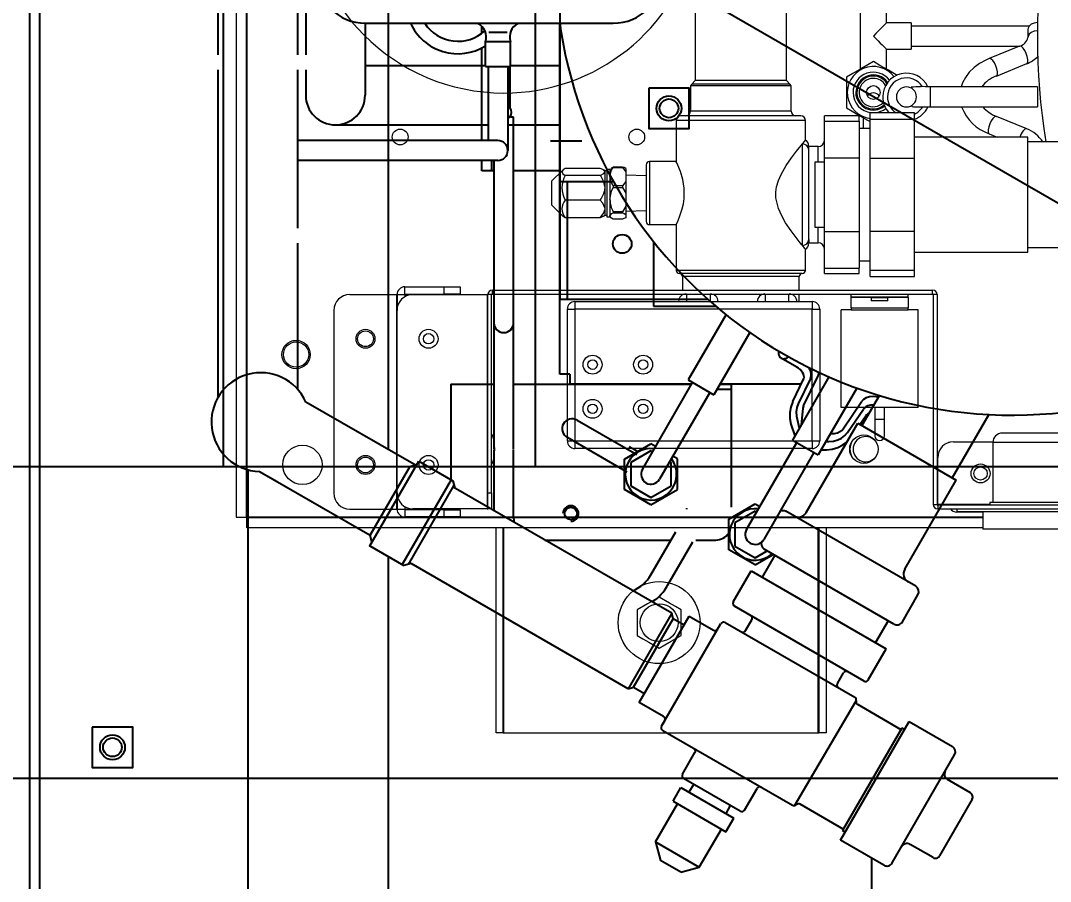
# Model space of a CAD drawing. Header units: millimetres. Extents: x 0 to 31017, y 0 to 21335.
# Drawn here: x 27140.85 to 27173.88, y 3353.26 to 3380.88 of the extents above; entities that cross this region are included whole.
import ezdxf
from ezdxf import colors
from ezdxf.entities.mleader import LeaderData, LeaderLine
from ezdxf.enums import TextEntityAlignment as Align
from ezdxf.math import Vec2, Vec3

# ---------------------------------------------------------------- set-up
doc = ezdxf.new("R2010")
doc.units = ezdxf.units.MM
doc.layers.add('DIM', color=2, linetype='Continuous')
doc.styles.get("Standard").update_dxf_attribs({"font": 'arial.ttf'})

# ---------------------------------------------------------------- blocks, each defined once
blk = doc.blocks.new('3F機組圖灰底')
at = {"color": 8, "linetype": 'Continuous', "lineweight": 15}
for p, q in [((106735.991, -45555.648), (106735.991, -45608.383)), ((106736.315, -45555.648), (106736.315, -45608.383)), ((106736.335, -45555.648), (106736.335, -45608.383)), ((106753.647, -45594.371), (106753.647, -45586.433)), ((106750.713, -45590.051), (106750.713, -45594.37)), ((106756.003, -45591.757), (106756.003, -45594.01)), ((106756.856, -45592.517), (106756.856, -45591.757)), ((106757.644, -45592.517), (106756.856, -45592.517)), ((106757.644, -45592.517), (106757.644, -45592.943)), ((106761.427, -45592.622), (106757.644, -45592.622)), ((106757.644, -45592.943), (106757.644, -45593.369)), ((106761.388, -45592.728), (106761.388, -45592.991)), ((106757.644, -45593.264), (106761.128, -45593.264)), ((106761.121, -45593.267), (106760.15, -45593.664)), ((106756.856, -45594.01), (106756.856, -45593.369)), ((106756.856, -45593.369), (106757.644, -45593.369)), ((106760.38, -45594.226), (106761.351, -45593.829)), ((106755.571, -45594.259), (106755.571, -45595.251)), ((106750.612, -45594.491), (106750.561, -45594.542)), ((106750.561, -45594.542), (106750.561, -45595.351)), ((106753.797, -45594.542), (106750.561, -45594.542)), ((106750.712, -45594.37), (106750.612, -45594.491)), ((106753.747, -45594.491), (106750.612, -45594.491)), ((106753.646, -45594.37), (106750.712, -45594.37)), ((106753.747, -45594.491), (106753.647, -45594.371)), ((106753.797, -45594.542), (106753.747, -45594.491)), ((106753.797, -45595.351), (106753.797, -45594.542)), ((106761.691, -45594.575), (106758.251, -45594.575)), ((106758.251, -45594.575), (106758.251, -45595.217)), ((106761.691, -45594.575), (106761.691, -45595.217)), ((106758.251, -45595.217), (106761.691, -45595.217)), ((106754.101, -45595.503), (106750.258, -45595.503)), ((106753.797, -45595.351), (106750.561, -45595.351)), ((106755.974, -45595.503), (106754.862, -45595.503)), ((106754.862, -45595.67), (106754.862, -45595.503)), ((106755.974, -45595.67), (106755.974, -45595.503)), ((106756.109, -45595.561), (106756.109, -45595.908)), ((106757.745, -45595.402), (106756.329, -45595.402)), ((106756.329, -45595.605), (106756.329, -45595.402)), ((106756.329, -45596.865), (106756.329, -45595.605)), ((106756.329, -45595.605), (106757.745, -45595.605)), ((106757.745, -45595.605), (106757.745, -45595.402)), ((106757.745, -45596.865), (106757.745, -45595.605)), ((106761.351, -45595.919), (106760.379, -45595.523)), ((106750.106, -45595.655), (106750.106, -45596.97)), ((106754.253, -45595.655), (106750.106, -45595.655)), ((106754.253, -45596.29), (106754.253, -45595.655)), ((106754.862, -45596.851), (106754.862, -45595.67)), ((106754.862, -45595.67), (106755.974, -45595.67)), ((106755.974, -45595.67), (106755.974, -45596.851)), ((106756.329, -45595.908), (106755.974, -45595.908)), ((106761.388, -45596.186), (106757.745, -45596.186)), ((106760.15, -45596.085), (106760.398, -45596.186)), ((106761.388, -45599.879), (106761.388, -45596.186)), ((106754.153, -45599.658), (106754.153, -45596.406)), ((106754.356, -45596.595), (106754.356, -45596.467)), ((106754.659, -45596.489), (106754.356, -45596.489)), ((106754.356, -45599.47), (106754.356, -45596.595)), ((106754.659, -45596.99), (106754.659, -45596.489)), ((106762.596, -45596.338), (106761.388, -45596.338)), ((106754.862, -45599.214), (106754.862, -45596.851)), ((106754.862, -45596.851), (106755.974, -45596.851)), ((106755.974, -45596.851), (106755.974, -45599.214)), ((106756.329, -45599.199), (106756.329, -45596.865)), ((106756.329, -45596.865), (106757.745, -45596.865)), ((106757.745, -45599.199), (106757.745, -45596.865)), ((106746.468, -45597.244), (106746.109, -45597.602)), ((106747.665, -45597.189), (106746.548, -45597.189)), ((106747.82, -45597.272), (106747.775, -45597.241)), ((106747.88, -45597.272), (106747.82, -45597.272)), ((106747.82, -45597.272), (106747.82, -45597.289)), ((106747.829, -45597.289), (106747.82, -45597.289)), ((106747.829, -45597.314), (106747.829, -45597.289)), ((106747.981, -45597.223), (106747.88, -45597.223)), ((106747.88, -45597.223), (106747.88, -45598.741)), ((106748.004, -45597.2), (106747.981, -45597.223)), ((106747.981, -45597.223), (106747.981, -45597.455)), ((106748.082, -45597.148), (106748.082, -45597.163)), ((106748.386, -45597.148), (106748.082, -45597.148)), ((106748.082, -45597.163), (106748.386, -45597.163)), ((106748.386, -45597.148), (106748.386, -45597.163)), ((106748.386, -45597.163), (106748.487, -45597.299)), ((106748.487, -45597.193), (106748.487, -45597.299)), ((106749.145, -45597.071), (106749.145, -45598.892)), ((106750.106, -45596.97), (106749.246, -45596.97)), ((106749.246, -45596.97), (106749.246, -45598.994)), ((106754.862, -45596.99), (106754.558, -45596.99)), ((106754.558, -45596.99), (106754.558, -45599.075)), ((106746.109, -45597.602), (106746.109, -45598.361)), ((106747.665, -45597.414), (106746.548, -45597.414)), ((106747.82, -45597.314), (106747.82, -45597.774)), ((106747.82, -45597.314), (106747.829, -45597.314)), ((106747.981, -45597.455), (106747.981, -45598.191)), ((106748.487, -45597.611), (106748.386, -45597.746)), ((106748.487, -45597.299), (106748.487, -45597.611)), ((106749.145, -45597.423), (106748.487, -45597.403)), ((106748.487, -45597.611), (106748.487, -45597.983)), ((106747.829, -45597.774), (106747.82, -45597.774)), ((106747.82, -45597.847), (106747.82, -45598.46)), ((106747.82, -45597.847), (106747.829, -45597.847)), ((106747.829, -45597.847), (106747.829, -45597.774)), ((106748.082, -45597.746), (106748.082, -45597.802)), ((106748.386, -45597.746), (106748.082, -45597.746)), ((106748.082, -45597.802), (106748.386, -45597.802)), ((106748.386, -45597.746), (106748.386, -45597.802)), ((106748.386, -45597.802), (106748.487, -45597.983)), ((106747.665, -45598.207), (106746.548, -45598.207)), ((106747.981, -45598.191), (106747.981, -45598.718)), ((106748.487, -45597.983), (106748.487, -45598.399)), ((106746.109, -45598.361), (106746.468, -45598.72)), ((106747.829, -45598.46), (106747.82, -45598.46)), ((106747.82, -45598.522), (106747.829, -45598.522)), ((106747.82, -45598.522), (106747.82, -45598.691)), ((106747.829, -45598.522), (106747.829, -45598.46)), ((106748.386, -45598.58), (106748.082, -45598.58)), ((106748.082, -45598.58), (106748.082, -45598.62)), ((106748.487, -45598.399), (106748.386, -45598.58)), ((106748.386, -45598.58), (106748.386, -45598.62)), ((106748.487, -45598.399), (106748.487, -45598.666)), ((106748.487, -45598.561), (106749.145, -45598.54)), ((106747.665, -45598.775), (106746.548, -45598.775)), ((106747.775, -45598.723), (106747.82, -45598.691)), ((106747.82, -45598.691), (106747.88, -45598.691)), ((106747.88, -45598.741), (106747.981, -45598.741)), ((106747.981, -45598.718), (106747.981, -45598.741)), ((106747.981, -45598.741), (106748.004, -45598.764)), ((106748.082, -45598.62), (106748.386, -45598.62)), ((106748.386, -45598.816), (106748.082, -45598.816)), ((106748.487, -45598.666), (106748.487, -45598.771)), ((106749.246, -45598.994), (106750.112, -45598.994)), ((106750.106, -45598.982), (106750.106, -45600.461)), ((106754.558, -45599.075), (106754.862, -45599.075)), ((106754.659, -45599.575), (106754.659, -45599.075)), ((106754.862, -45600.395), (106754.862, -45599.214)), ((106754.862, -45599.214), (106755.974, -45599.214)), ((106755.974, -45599.214), (106755.974, -45600.395)), ((106756.329, -45600.459), (106756.329, -45599.199)), ((106756.329, -45599.199), (106757.745, -45599.199)), ((106757.745, -45600.459), (106757.745, -45599.199)), ((106754.356, -45599.47), (106754.356, -45599.597)), ((106754.356, -45599.575), (106754.659, -45599.575)), ((106754.253, -45600.461), (106754.253, -45599.777)), ((106757.745, -45599.879), (106761.388, -45599.879)), ((106761.388, -45599.727), (106763.476, -45599.727)), ((106755.974, -45600.157), (106756.329, -45600.157)), ((106754.253, -45600.461), (106750.106, -45600.461)), ((106754.151, -45600.562), (106750.207, -45600.562)), ((106754.862, -45600.562), (106754.862, -45600.395)), ((106754.862, -45600.395), (106755.974, -45600.395)), ((106754.862, -45600.562), (106755.974, -45600.562)), ((106755.974, -45600.562), (106755.974, -45600.395)), ((106756.329, -45600.663), (106756.329, -45600.459)), ((106756.329, -45600.459), (106757.745, -45600.459)), ((106757.745, -45600.663), (106757.745, -45600.459)), ((106750.308, -45600.663), (106750.308, -45601.098)), ((106754.05, -45600.663), (106750.308, -45600.663)), ((106754.05, -45601.098), (106754.05, -45600.663)), ((106756.329, -45600.663), (106757.745, -45600.663)), ((106739.634, -45601.24), (106741.131, -45601.24)), ((106741.131, -45601.24), (106741.152, -45601.24)), ((106741.131, -45601.24), (106741.131, -45608.12)), ((106741.152, -45601.24), (106741.152, -45601.746)), ((106741.152, -45601.24), (106741.405, -45601.24)), ((106741.405, -45600.987), (106742.669, -45600.987)), ((106741.405, -45601.22), (106741.405, -45600.987)), ((106741.405, -45601.22), (106742.669, -45601.22)), ((106741.405, -45601.24), (106741.657, -45601.24)), ((106741.405, -45601.24), (106741.405, -45601.308)), ((106741.657, -45601.24), (106744.045, -45601.24)), ((106742.669, -45600.987), (106743.175, -45600.987)), ((106742.669, -45601.22), (106742.669, -45600.987)), ((106743.175, -45601.22), (106742.669, -45601.22)), ((106743.175, -45600.987), (106743.175, -45601.22)), ((106744.066, -45601.24), (106744.045, -45601.24)), ((106744.045, -45601.24), (106744.045, -45608.11)), ((106744.066, -45607.604), (106744.066, -45601.24)), ((106744.187, -45601.24), (106744.066, -45601.24)), ((106744.187, -45607.604), (106744.187, -45601.24)), ((106744.207, -45601.098), (106758.332, -45601.098)), ((106744.207, -45601.098), (106744.207, -45601.22)), ((106744.207, -45601.22), (106758.332, -45601.22)), ((106750.308, -45601.22), (106750.308, -45601.249)), ((106750.435, -45601.22), (106750.435, -45601.462)), ((106751.194, -45601.22), (106751.194, -45601.462)), ((106752.964, -45601.22), (106752.964, -45601.462)), ((106753.723, -45601.462), (106753.723, -45601.22)), ((106754.05, -45601.462), (106754.05, -45601.22)), ((106755.722, -45601.321), (106755.722, -45601.22)), ((106757.543, -45601.321), (106757.543, -45601.22)), ((106758.332, -45601.22), (106758.332, -45601.098)), ((106758.352, -45601.24), (106758.352, -45607.968)), ((106758.474, -45601.24), (106758.352, -45601.24)), ((106758.474, -45601.24), (106758.474, -45607.968)), ((106746.858, -45601.462), (106754.467, -45601.462)), ((106746.858, -45601.462), (106746.858, -45601.705)), ((106754.467, -45601.462), (106754.467, -45601.705)), ((106757.543, -45601.321), (106755.722, -45601.321)), ((106755.722, -45601.321), (106755.722, -45601.33)), ((106755.722, -45601.668), (106755.722, -45601.33)), ((106756.361, -45601.33), (106755.722, -45601.33)), ((106756.364, -45601.341), (106756.364, -45601.442)), ((106756.9, -45601.341), (106756.364, -45601.341)), ((106756.9, -45601.442), (106756.364, -45601.442)), ((106756.9, -45601.442), (106756.9, -45601.341)), ((106757.543, -45601.33), (106756.903, -45601.33)), ((106757.543, -45601.33), (106757.543, -45601.321)), ((106757.543, -45601.33), (106757.543, -45601.668)), ((106739.128, -45601.746), (106739.128, -45607.614)), ((106741.152, -45607.604), (106741.152, -45601.746)), ((106746.615, -45605.935), (106746.615, -45601.705)), ((106746.615, -45601.705), (106746.858, -45601.705)), ((106746.858, -45601.705), (106746.858, -45605.935)), ((106754.467, -45601.705), (106746.858, -45601.705)), ((106754.467, -45601.705), (106754.71, -45601.705)), ((106754.467, -45605.935), (106754.467, -45601.705)), ((106754.71, -45601.705), (106754.71, -45605.935)), ((106755.722, -45601.725), (106755.393, -45601.725)), ((106755.393, -45604.862), (106755.393, -45601.725)), ((106755.722, -45601.668), (106755.722, -45601.725)), ((106755.722, -45601.668), (106757.543, -45601.668)), ((106755.722, -45601.725), (106757.543, -45601.725)), ((106757.543, -45601.725), (106757.543, -45601.668)), ((106757.872, -45601.725), (106757.543, -45601.725)), ((106757.872, -45604.862), (106757.872, -45601.725)), ((106757.872, -45604.862), (106755.393, -45604.862)), ((106756.48, -45604.862), (106756.48, -45605.243)), ((106756.784, -45605.243), (106756.784, -45604.862)), ((106756.48, -45605.243), (106756.48, -45605.773)), ((106756.784, -45605.243), (106756.48, -45605.243)), ((106756.784, -45605.773), (106756.784, -45605.243)), ((106766.254, -45605.682), (106760.568, -45605.682)), ((106746.615, -45605.935), (106746.858, -45605.935)), ((106746.858, -45605.935), (106754.467, -45605.935)), ((106746.858, -45605.935), (106746.858, -45606.177)), ((106754.467, -45606.177), (106746.858, -45606.177)), ((106754.467, -45605.935), (106754.71, -45605.935)), ((106754.467, -45605.935), (106754.467, -45606.177)), ((106758.858, -45605.985), (106758.858, -45605.965)), ((106759, -45605.965), (106760.265, -45605.965)), ((106760.265, -45605.985), (106760.265, -45607.908)), ((106766.558, -45605.985), (106760.265, -45605.985)), ((106758.494, -45607.968), (106758.494, -45606.471)), ((106741.152, -45607.604), (106741.152, -45608.12)), ((106744.066, -45608.11), (106744.066, -45607.604)), ((106744.066, -45607.604), (106744.187, -45607.604)), ((106744.187, -45607.604), (106744.187, -45608.11)), ((106739.634, -45608.12), (106741.131, -45608.12)), ((106741.131, -45608.12), (106741.152, -45608.12)), ((106741.152, -45608.12), (106741.405, -45608.12)), ((106741.405, -45608.042), (106741.405, -45608.12)), ((106741.405, -45608.12), (106742.669, -45608.12)), ((106742.669, -45608.14), (106741.405, -45608.14)), ((106741.405, -45608.14), (106741.405, -45608.373)), ((106744.045, -45608.11), (106741.657, -45608.11)), ((106742.669, -45608.14), (106743.175, -45608.14)), ((106742.669, -45608.373), (106742.669, -45608.14)), ((106743.175, -45608.14), (106743.175, -45608.373)), ((106744.045, -45608.11), (106744.066, -45608.11)), ((106744.187, -45608.11), (106744.066, -45608.11)), ((106758.352, -45607.968), (106758.474, -45607.968)), ((106758.494, -45607.968), (106758.494, -45607.989)), ((106760.163, -45607.968), (106758.494, -45607.968)), ((106758.494, -45607.989), (106777.071, -45607.989)), ((106758.494, -45607.989), (106758.494, -45608.11)), ((106758.494, -45608.11), (106777.071, -45608.11)), ((106759.111, -45608.11), (106759.111, -45608.211)), ((106760.163, -45607.908), (106760.163, -45607.989)), ((106766.659, -45607.908), (106760.163, -45607.908)), ((106735.991, -45608.383), (106736.315, -45608.383)), ((106736.335, -45608.383), (106736.315, -45608.383)), ((106736.335, -45608.383), (106736.335, -45608.403)), ((106759.946, -45608.383), (106736.335, -45608.383)), ((106736.335, -45608.727), (106736.335, -45608.403)), ((106759.946, -45608.403), (106736.335, -45608.403)), ((106742.669, -45608.373), (106741.405, -45608.373)), ((106743.175, -45608.373), (106742.669, -45608.373)), ((106759.111, -45608.221), (106759.111, -45608.211)), ((106767.711, -45608.211), (106759.111, -45608.211)), ((106759.946, -45608.221), (106759.111, -45608.221)), ((106759.946, -45608.211), (106759.946, -45608.768)), ((106759.946, -45608.727), (106736.335, -45608.727)), ((106744.329, -45615.304), (106744.329, -45608.727)), ((106744.561, -45615.304), (106744.561, -45608.727)), ((106744.582, -45615.304), (106744.582, -45608.727)), ((106754.659, -45615.304), (106754.659, -45608.727)), ((106754.679, -45608.727), (106754.679, -45615.304)), ((106754.912, -45608.727), (106754.912, -45615.304)), ((106766.877, -45608.768), (106759.946, -45608.768)), ((106748.852, -45611.354), (106748.852, -45612.171)), ((106750.269, -45612.171), (106750.269, -45611.354)), ((106744.561, -45615.304), (106744.329, -45615.304)), ((106744.561, -45615.304), (106744.582, -45615.304)), ((106744.582, -45615.304), (106754.659, -45615.304)), ((106754.659, -45615.304), (106754.679, -45615.304)), ((106754.912, -45615.304), (106754.679, -45615.304))]:
    blk.add_line(p, q, dxfattribs=at)
at = {"color": 8}
for points in [[(106699.375, -45554.263), (106939.375, -45554.263), (106939.375, -45616.763), (106699.375, -45616.763)], [(106709.375, -45564.263), (106929.375, -45564.263), (106929.375, -45606.763), (106709.375, -45606.763)], [(106735.588, -45564.263), (106745.588, -45564.263), (106745.588, -45606.763), (106735.588, -45606.763)]]:
    blk.add_lwpolyline(points, close=True, dxfattribs=at)
at = {"color": 8, "linetype": 'Continuous', "lineweight": 15, "flags": 128}
for points in [[(106756.856, -45592.517), (106756.854, -45592.518), (106756.84, -45592.533), (106756.812, -45592.561), (106756.77, -45592.603), (106756.717, -45592.656), (106756.654, -45592.718), (106756.584, -45592.789), (106756.508, -45592.865), (106756.43, -45592.943)], [(106761.691, -45592.513), (106761.587, -45592.526), (106761.496, -45592.563), (106761.428, -45592.621), (106761.392, -45592.691), (106761.388, -45592.728)], [(106756.43, -45592.943), (106756.508, -45593.021), (106756.584, -45593.097), (106756.654, -45593.167), (106756.717, -45593.23), (106756.77, -45593.283), (106756.812, -45593.325), (106756.84, -45593.353), (106756.854, -45593.368), (106756.856, -45593.369)], [(106761.691, -45592.776), (106761.587, -45592.789), (106761.496, -45592.826), (106761.428, -45592.883), (106761.392, -45592.953), (106761.388, -45592.99)], [(106761.236, -45593.334), (106761.184, -45593.283), (106761.138, -45593.264), (106761.121, -45593.267)], [(106761.351, -45593.829), (106761.367, -45593.817), (106761.385, -45593.769), (106761.385, -45593.694), (106761.367, -45593.602), (106761.333, -45593.503), (106761.288, -45593.41), (106761.236, -45593.334)], [(106756.43, -45593.764), (106756.251, -45593.867), (106756.054, -45593.98), (106755.777, -45594.14), (106755.571, -45594.259)], [(106757.196, -45594.206), (106757.11, -45594.156), (106756.913, -45594.043), (106756.636, -45593.883), (106756.43, -45593.764)], [(106760.15, -45593.664), (106760.035, -45593.715), (106759.837, -45593.826), (106759.66, -45593.957), (106759.508, -45594.106), (106759.383, -45594.271), (106759.291, -45594.446), (106759.249, -45594.575)], [(106760.265, -45593.73), (106760.213, -45593.68), (106760.167, -45593.661), (106760.15, -45593.664)], [(106760.38, -45594.226), (106760.396, -45594.213), (106760.414, -45594.165), (106760.414, -45594.091), (106760.396, -45593.998), (106760.362, -45593.9), (106760.316, -45593.807), (106760.265, -45593.73)], [(106755.571, -45595.251), (106755.75, -45595.354), (106755.947, -45595.468), (106756.224, -45595.628), (106756.329, -45595.688)], [(106757.66, -45595.195), (106757.66, -45595.196), (106757.676, -45595.204), (106757.716, -45595.21), (106757.79, -45595.213), (106757.902, -45595.216), (106758.057, -45595.217), (106758.251, -45595.217)], [(106760.265, -45595.589), (106760.213, -45595.665), (106760.167, -45595.759), (106760.133, -45595.857), (106760.115, -45595.949), (106760.115, -45596.024), (106760.133, -45596.072), (106760.15, -45596.085)], [(106760.379, -45595.523), (106760.362, -45595.52), (106760.316, -45595.538), (106760.265, -45595.589)], [(106761.351, -45595.919), (106761.333, -45595.916), (106761.288, -45595.935), (106761.236, -45595.986)], [(106754.153, -45596.406), (106754.23, -45596.314), (106754.252, -45596.288), (106754.25, -45596.29)], [(106754.153, -45599.658), (106754.139, -45599.641), (106754.055, -45599.538), (106753.956, -45599.412), (106753.789, -45599.19), (106753.615, -45598.932), (106753.49, -45598.715), (106753.383, -45598.476), (106753.303, -45598.136), (106753.301, -45597.957), (106753.326, -45597.781), (106753.388, -45597.575), (106753.473, -45597.382), (106753.634, -45597.101), (106753.804, -45596.854), (106753.97, -45596.635), (106754.11, -45596.46), (106754.153, -45596.406)], [(106746.548, -45597.189), (106746.477, -45597.236), (106746.44, -45597.287), (106746.469, -45597.36), (106746.548, -45597.414)], [(106747.82, -45597.289), (106747.754, -45597.228), (106747.665, -45597.189)], [(106747.981, -45597.455), (106748.033, -45597.25), (106748.082, -45597.163)], [(106748.082, -45597.148), (106748.047, -45597.167), (106748.018, -45597.201)], [(106748.487, -45597.193), (106748.434, -45597.166), (106748.386, -45597.148)], [(106750.112, -45598.982), (106750.109, -45598.988), (106750.146, -45598.91), (106750.215, -45598.745), (106750.301, -45598.486), (106750.337, -45598.328), (106750.362, -45598.151), (106750.363, -45597.825), (106750.317, -45597.543), (106750.241, -45597.288), (106750.158, -45597.081), (106750.128, -45597.016), (106750.11, -45596.978), (106750.106, -45596.97)], [(106747.665, -45597.414), (106747.79, -45597.351), (106747.82, -45597.314)], [(106747.981, -45598.191), (106748.033, -45597.917), (106748.082, -45597.802)], [(106747.82, -45598.46), (106747.754, -45598.307), (106747.665, -45598.207)], [(106747.665, -45598.775), (106747.79, -45598.615), (106747.82, -45598.522)], [(106746.548, -45598.775), (106746.477, -45598.728), (106746.47, -45598.718)], [(106747.772, -45598.718), (106747.754, -45598.735), (106747.665, -45598.775)], [(106747.981, -45598.718), (106747.981, -45598.715), (106748.047, -45598.64), (106748.082, -45598.62)], [(106748.082, -45598.816), (106748.033, -45598.787), (106747.981, -45598.718)], [(106748.386, -45598.62), (106748.434, -45598.639), (106748.487, -45598.666)], [(106748.487, -45598.771), (106748.431, -45598.799), (106748.386, -45598.816)], [(106754.252, -45599.777), (106754.253, -45599.778), (106754.237, -45599.759), (106754.153, -45599.658)], [(106749.56, -45610.945), (106749.375, -45611.052), (106749.181, -45611.164), (106748.852, -45611.354)], [(106750.269, -45611.354), (106750.083, -45611.247), (106749.889, -45611.135), (106749.56, -45610.945)], [(106748.852, -45612.171), (106749.038, -45612.279), (106749.231, -45612.39), (106749.56, -45612.58)], [(106749.56, -45612.58), (106749.746, -45612.473), (106749.94, -45612.361), (106750.269, -45612.171)]]:
    blk.add_lwpolyline(points, dxfattribs=at)
at = {"color": 8, "linetype": 'Continuous', "lineweight": 15}
for centre, radius in [((106756.43, -45594.755), 0.22), ((106741.253, -45596.181), 0.253), ((106748.841, -45596.181), 0.253), ((106740.14, -45602.656), 0.304), ((106740.14, -45602.656), 0.253), ((106742.163, -45602.656), 0.304), ((106742.163, -45602.656), 0.167), ((106737.914, -45603.162), 0.455), ((106737.914, -45603.162), 0.405), ((106747.425, -45603.486), 0.304), ((106749.044, -45603.486), 0.304), ((106747.425, -45603.486), 0.152), ((106749.044, -45603.486), 0.152), ((106747.425, -45604.903), 0.304), ((106747.425, -45604.903), 0.152), ((106749.044, -45604.903), 0.304), ((106749.044, -45604.903), 0.152), ((106756.126, -45606.198), 0.455), ((106738.116, -45606.704), 0.632), ((106740.14, -45606.704), 0.304), ((106740.14, -45606.704), 0.253), ((106742.163, -45606.704), 0.304), ((106742.163, -45606.704), 0.167), ((106759.87, -45606.977), 0.304), ((106759.87, -45606.977), 0.212), ((106749.56, -45611.763), 1.315), ((106749.56, -45611.763), 0.608)]:
    blk.add_circle(centre, radius, dxfattribs=at)
for centre, radius, start, end in [((106782.534, -45592.973), 20.843, 151.9854, 189.2886), ((106744.581, -45588.427), 6.344, 180, 270), ((106744.581, -45588.427), 6.344, 270, 347), ((106761.036, -45592.919), 0.359, 283.713, 348.4216), ((106760.945, -45592.794), 1.112, 291.3775, 314.0225), ((106756.43, -45594.755), 0.835, 37.4518, 263.0379), ((106756.43, -45594.755), 0.65, 37.1132, 180), ((106756.43, -45594.755), 0.562, 35.2264, 180), ((106756.43, -45594.755), 0.527, 90, 311.0032), ((106756.43, -45594.755), 0.455, 90, 315.1334), ((106756.43, -45594.755), 0.527, 33.9311, 90), ((106756.43, -45594.755), 0.455, 29.8009, 90), ((106757.492, -45594.896), 0.761, 25.0554, 180), ((106757.492, -45594.896), 0.761, 25.0554, 180), ((106757.492, -45594.896), 0.61, 32.3952, 180), ((106757.492, -45594.896), 0.61, 32.3951, 180), ((106760.695, -45595.138), 0.966, 109.0857, 144.2738), ((106757.492, -45594.896), 0.321, 90, 270), ((106757.492, -45594.896), 0.321, 270, 90), ((106758.019, -45597.909), 3.342, 86.0156, 96.4644), ((106756.43, -45594.755), 0.65, 180, 264.1175), ((106756.43, -45594.755), 0.562, 180, 309.7079), ((106756.424, -45594.994), 0.226, 88.4829, 144.9436), ((106756.436, -45594.994), 0.226, 35.0564, 91.5168), ((106757.492, -45594.896), 0.761, 180, 221.6371), ((106757.492, -45594.896), 0.761, 180, 221.637), ((106757.492, -45594.896), 0.61, 180, 236.0794), ((106757.492, -45594.896), 0.61, 180, 236.0793), ((106756.43, -45594.755), 0.65, 275.8825, 307.8211), ((106757.492, -45594.896), 0.61, 294.5154, 327.5931), ((106757.492, -45594.896), 0.61, 294.5152, 327.5931), ((106757.492, -45594.896), 0.761, 289.4041, 334.5758), ((106757.492, -45594.896), 0.761, 289.404, 334.5759), ((106760.671, -45594.662), 1.515, 201.4971, 249.881), ((106760.771, -45594.499), 1.096, 220.9206, 249.0488), ((106750.258, -45595.655), 0.152, 90, 180), ((106750.41, -45595.351), 0.152, 270, 0), ((106753.949, -45595.351), 0.152, 180, 270), ((106754.101, -45595.655), 0.152, 0, 90), ((106760.96, -45596.933), 1.086, 33.236, 68.9484), ((106754.153, -45596.463), 0.202, 0, 60.7134), ((106754.659, -45596.287), 0.202, 270, 0), ((106761.827, -45596.439), 0.745, 142.5112, 160.132), ((106754.16, -45596.602), 0.196, 2.0978, 91.9537), ((106749.246, -45597.071), 0.101, 90, 180), ((106747.245, -45597.81), 0.802, 150.3951, 209.6049), ((106747.114, -45597.864), 0.711, 7.3105, 39.2384), ((106748.494, -45597.44), 0.513, 181.6775, 216.6506), ((106747.129, -45597.763), 0.696, 320.3958, 353.0552), ((106746.879, -45598.491), 0.436, 139.374, 220.626), ((106748.835, -45598.177), 0.853, 180.9564, 208.2), ((106749.246, -45598.892), 0.101, 180, 270), ((106754.16, -45599.463), 0.196, 268.0464, 357.902), ((106754.153, -45599.601), 0.202, 299.3372, 0), ((106754.659, -45599.778), 0.202, 0, 90), ((106750.207, -45600.461), 0.101, 180, 270), ((106750.207, -45600.663), 0.101, 0, 90), ((106754.151, -45600.663), 0.101, 90, 180), ((106754.151, -45600.461), 0.101, 270, 0), ((106739.634, -45601.746), 0.506, 90, 180), ((106741.405, -45601.24), 0.253, 90, 180), ((106741.657, -45601.746), 0.506, 90, 180), ((106741.405, -45601.24), 0.0202, 90, 180), ((106744.207, -45601.24), 0.142, 90, 180), ((106744.207, -45601.24), 0.0202, 90, 180), ((106750.425, -45601.462), 0.243, 90, 180), ((106751.204, -45601.462), 0.243, 0, 90), ((106752.954, -45601.462), 0.243, 90, 180), ((106753.733, -45601.462), 0.243, 0, 90), ((106758.332, -45601.24), 0.142, 0, 90), ((106758.332, -45601.24), 0.0202, 0, 90), ((106746.858, -45601.705), 0.243, 90, 180), ((106754.467, -45601.705), 0.243, 0, 90), ((106756.344, -45601.341), 0.0202, 0, 90), ((106756.921, -45601.341), 0.0202, 90, 180), ((106742.973, -45606.198), 1.315, 337.3802, 22.6198), ((106756.186, -45606.198), 0.405, 34.7244, 325.2756), ((106756.632, -45605.773), 0.152, 180, 0), ((106760.568, -45605.985), 0.304, 90, 180), ((106746.858, -45605.935), 0.243, 180, 270), ((106754.467, -45605.935), 0.243, 270, 0), ((106756.186, -45606.198), 0.506, 149.3652, 210.6348), ((106759, -45606.471), 0.506, 90, 180), ((106739.634, -45607.614), 0.506, 180, 270), ((106741.657, -45607.604), 0.506, 180, 270), ((106741.405, -45608.12), 0.253, 180, 270), ((106741.405, -45608.12), 0.0202, 180, 270), ((106742.669, -45607.614), 0.506, 270, 281.4783), ((106758.494, -45607.968), 0.142, 180, 270), ((106758.494, -45607.968), 0.0202, 180, 270), ((106759.111, -45607.968), 0.253, 214.0558, 270)]:
    blk.add_arc(centre, radius, start, end, dxfattribs=at)
at = {"layer": 'DIM', "color": 8}
for p, q in [((106729.375, -45625.763), (106729.375, -45545.763)), ((106740.875, -45606.215), (106740.875, -45545.863)), ((106729.695, -45625.013), (106729.695, -45546.513)), ((106735.419, -45593.547), (106735.419, -45571.915)), ((106737.959, -45571.919), (106737.959, -45593.547)), ((106738.222, -45588.231), (106738.222, -45593.547)), ((106746.375, -45588.378), (106746.375, -45601.383)), ((106749.656, -45590.965), (106768.632, -45601.922)), ((106740.127, -45592.532), (106740.127, -45594.841)), ((106740.138, -45592.532), (106748.088, -45592.532)), ((106740.875, -45593.889), (106740.875, -45592.532)), ((106743.753, -45592.532), (106743.753, -45592.552)), ((106743.875, -45592.851), (106743.875, -45592.639)), ((106745.023, -45592.532), (106745.023, -45592.552)), ((106746.375, -45603.793), (106746.375, -45592.532)), ((106744.099, -45592.823), (106744.688, -45592.823)), ((106743.875, -45596.297), (106743.875, -45593.323)), ((106743.988, -45593.915), (106743.988, -45593.115)), ((106743.988, -45593.115), (106744.788, -45593.115)), ((106744.788, -45593.915), (106744.788, -45593.115)), ((106740.127, -45593.889), (106743.988, -45593.889)), ((106743.988, -45593.915), (106744.788, -45593.915)), ((106744.071, -45593.915), (106744.071, -45596.297)), ((106744.706, -45593.915), (106744.706, -45596.615)), ((106744.775, -45593.915), (106744.775, -45595.241)), ((106744.788, -45593.889), (106746.375, -45593.889)), ((106735.419, -45604.521), (106735.419, -45594.027)), ((106737.959, -45594.027), (106737.959, -45599.11)), ((106738.222, -45594.027), (106738.222, -45594.841)), ((106744.706, -45595.241), (106744.775, -45595.241)), ((106744.892, -45595.541), (106744.706, -45595.541)), ((106744.706, -45595.541), (106744.775, -45595.541)), ((106744.892, -45606.192), (106744.892, -45595.541)), ((106739.175, -45595.794), (106744.071, -45595.794)), ((106740.875, -45596.297), (106740.875, -45595.794)), ((106744.706, -45595.794), (106746.375, -45595.794)), ((106744.388, -45596.297), (106737.959, -45596.297)), ((106747.076, -45596.313), (106746.076, -45596.313)), ((106744.388, -45596.932), (106737.959, -45596.932)), ((106740.875, -45606.215), (106740.875, -45596.932)), ((106743.875, -45597.263), (106743.875, -45596.932)), ((106744.195, -45597.263), (106744.195, -45596.932)), ((106744.257, -45596.932), (106744.257, -45606.192)), ((106744.257, -45597.263), (106743.875, -45597.263)), ((106746.375, -45597.263), (106744.892, -45597.263)), ((106746.375, -45597.613), (106748.091, -45597.613)), ((106746.605, -45597.613), (106746.605, -45601.383)), ((106735.419, -45604.521), (106735.419, -45599.59)), ((106737.959, -45599.59), (106737.959, -45604.268)), ((106749.375, -45599.533), (106749.375, -45601.613)), ((106746.375, -45601.383), (106751.115, -45601.383)), ((106749.375, -45601.613), (106751.379, -45601.613)), ((106751.704, -45601.881), (106750.493, -45603.977)), ((106752.472, -45602.457), (106751.319, -45604.454)), ((106753.975, -45603.565), (106753.474, -45603.276)), ((106746.695, -45603.793), (106746.375, -45603.793)), ((106746.695, -45603.793), (106746.695, -45604.113)), ((106755.006, -45603.88), (106753.836, -45605.907)), ((106754.191, -45604.81), (106754.656, -45603.846)), ((106742.875, -45604.113), (106742.875, -45607.173)), ((106742.875, -45604.113), (106744.257, -45604.113)), ((106744.892, -45604.113), (106750.599, -45604.113)), ((106750.599, -45604.113), (106746.695, -45604.113)), ((106749.022, -45606.846), (106750.631, -45604.057)), ((106750.493, -45603.977), (106751.319, -45604.454)), ((106751.516, -45604.113), (106751.875, -45604.113)), ((106754.118, -45604.113), (106751.516, -45604.113)), ((106751.875, -45604.113), (106751.875, -45608.064)), ((106753.848, -45604.673), (106754.195, -45603.953)), ((106754.41, -45603.932), (106754.02, -45604.74)), ((106751.181, -45604.375), (106749.572, -45607.163)), ((106751.423, -45604.273), (106751.875, -45604.273)), ((106755.9, -45604.237), (106754.661, -45606.384)), ((106756.613, -45604.485), (106756.06, -45605.443)), ((106741.763, -45606.727), (106738.232, -45604.688)), ((106755.462, -45605.544), (106756.064, -45604.659)), ((106755.604, -45605.662), (106756.113, -45604.914)), ((106755.999, -45605.408), (106756.188, -45605.131)), ((106760.135, -45605.085), (106758.961, -45607.118)), ((106746.925, -45605.268), (106748.839, -45606.373)), ((106754.28, -45608.226), (106755.93, -45605.368)), ((106755.93, -45605.368), (106759.091, -45607.193)), ((106746.607, -45605.818), (106748.521, -45606.923)), ((106748.448, -45606.514), (106749.298, -45606.023)), ((106748.867, -45606.272), (106748.602, -45606.119)), ((106749.447, -45606.109), (106749.298, -45606.023)), ((106752.364, -45608.775), (106753.973, -45605.987)), ((106753.836, -45605.907), (106754.661, -45606.384)), ((106744.257, -45606.213), (106744.257, -45608.167)), ((106744.892, -45608.375), (106744.892, -45606.213)), ((106748.448, -45607.496), (106748.448, -45606.514)), ((106749.296, -45606.255), (106748.648, -45606.63)), ((106749.296, -45606.255), (106749.346, -45606.284)), ((106750.145, -45606.513), (106749.997, -45606.427)), ((106750.145, -45607.494), (106750.145, -45606.513)), ((106754.523, -45606.304), (106752.914, -45609.093)), ((106736.375, -45625.013), (106736.375, -45606.859)), ((106740.278, -45609.299), (106741.848, -45606.58)), ((106740.291, -45608.96), (106741.561, -45606.761)), ((106741.777, -45606.702), (106741.561, -45606.761)), ((106741.848, -45606.58), (106742.944, -45607.213)), ((106748.648, -45606.63), (106748.648, -45607.379)), ((106749.896, -45606.601), (106749.945, -45606.63)), ((106749.945, -45607.379), (106749.945, -45606.63)), ((106736.742, -45606.912), (106740.291, -45608.96)), ((106736.742, -45606.912), (106737.311, -45607.24)), ((106742.887, -45607.18), (106741.317, -45609.899)), ((106757.441, -45610.051), (106759.091, -45607.193)), ((106737.395, -45607.288), (106740.291, -45608.96)), ((106741.516, -45609.894), (106742.982, -45607.355)), ((106742.944, -45607.213), (106743.007, -45607.445)), ((106749.964, -45611.462), (106742.949, -45607.412)), ((106749.295, -45607.985), (106748.448, -45607.496)), ((106748.648, -45607.379), (106749.296, -45607.753)), ((106749.295, -45607.985), (106750.145, -45607.494)), ((106749.296, -45607.753), (106749.945, -45607.379)), ((106751.79, -45608.444), (106752.64, -45607.953)), ((106752.639, -45608.185), (106751.99, -45608.559)), ((106752.639, -45608.185), (106752.688, -45608.213)), ((106752.64, -45607.953), (106752.789, -45608.039)), ((106757.789, -45610.598), (106753.621, -45608.192)), ((106751.79, -45609.425), (106751.79, -45608.444)), ((106749.293, -45610.234), (106750.093, -45608.848)), ((106751.99, -45608.559), (106751.99, -45609.308)), ((106740.349, -45609.177), (106740.291, -45608.96)), ((106745.894, -45609.113), (106749.941, -45609.113)), ((106749.843, -45610.551), (106750.643, -45609.166)), ((106750.736, -45609.113), (106751.375, -45609.113)), ((106740.278, -45609.299), (106741.374, -45609.932)), ((106752.637, -45609.914), (106751.79, -45609.425)), ((106751.99, -45609.308), (106752.639, -45609.683)), ((106752.639, -45609.683), (106753.021, -45609.462)), ((106757.089, -45611.811), (106752.932, -45609.411)), ((106740.875, -45625.663), (106740.875, -45609.644)), ((106752.637, -45609.914), (106753.221, -45609.578)), ((106753.266, -45609.604), (106752.86, -45610.305)), ((106741.607, -45609.87), (106741.374, -45609.932)), ((106748.564, -45613.887), (106741.607, -45609.87)), ((106751.939, -45611.101), (106752.514, -45610.105)), ((106752.514, -45610.105), (106756.844, -45612.605)), ((106757.362, -45611.737), (106757.862, -45610.871)), ((106749.964, -45611.462), (106748.564, -45613.887)), ((106750.012, -45611.64), (106749.964, -45611.462)), ((106756.133, -45613.638), (106751.976, -45611.238)), ((106748.742, -45613.839), (106750.012, -45611.64)), ((106748.923, -45614.325), (106750.523, -45611.554)), ((106749.639, -45615.085), (106751.539, -45611.794)), ((106750.358, -45611.84), (106750.012, -45611.64)), ((106750.523, -45611.554), (106751.302, -45612.004)), ((106751.676, -45611.758), (106755.833, -45614.158)), ((106752.332, -45612.021), (106752.532, -45611.675)), ((106756.903, -45611.704), (106756.498, -45612.405)), ((106756.269, -45613.601), (106756.844, -45612.605)), ((106755.276, -45613.721), (106755.476, -45613.375)), ((106748.564, -45613.887), (106748.742, -45613.839)), ((106748.742, -45613.839), (106749.088, -45614.039)), ((106749.702, -45614.775), (106748.923, -45614.325)), ((106753.901, -45617.642), (106755.879, -45614.271)), ((106755.925, -45614.384), (106757.316, -45615.187)), ((106749.639, -45615.085), (106749.739, -45614.912)), ((106755.378, -45618.745), (106757.578, -45614.934)), ((106757.578, -45614.934), (106758.964, -45615.734)), ((106749.676, -45615.222), (106753.833, -45617.622)), ((106757.341, -45615.144), (106755.441, -45618.435)), ((106757.428, -45615.194), (106757.341, -45615.144)), ((106750.308, -45616.626), (106750.708, -45615.933)), ((106757.037, -45619.472), (106759.037, -45616.008)), ((106752.163, -45617.813), (106750.345, -45616.763)), ((106750.005, -45617.491), (106750.255, -45617.057)), ((106750.255, -45617.057), (106751.953, -45618.037)), ((106750.668, -45616.949), (106750.51, -45617.205)), ((106752.3, -45617.776), (106752.7, -45617.083)), ((106759.546, -45617.225), (106758.81, -45616.8)), ((106759.601, -45617.43), (106758.551, -45619.249)), ((106749.445, -45618.801), (106750.153, -45617.576)), ((106750.005, -45617.491), (106751.703, -45618.471)), ((106751.84, -45617.626), (106751.698, -45617.89)), ((106753.978, -45617.593), (106753.901, -45617.642)), ((106755.466, -45618.392), (106754.081, -45617.592)), ((106751.703, -45618.471), (106751.953, -45618.037)), ((106750.848, -45619.611), (106751.556, -45618.386)), ((106756.764, -45619.545), (106755.378, -45618.745)), ((106755.528, -45618.485), (106755.441, -45618.435)), ((106749.445, -45618.801), (106750.848, -45619.611)), ((106749.445, -45618.801), (106749.604, -45619.395)), ((106758.346, -45619.304), (106757.61, -45618.879)), ((106750.254, -45619.77), (106749.604, -45619.395)), ((106756.375, -45619.32), (106756.375, -45627.763)), ((106750.254, -45619.77), (106750.848, -45619.611))]:
    blk.add_line(p, q, dxfattribs=at)
at = {"layer": 'DIM', "color": 8, "flags": 128}
for points in [[(106749.225, -45594.613), (106749.225, -45595.913), (106750.525, -45595.913), (106750.525, -45594.613)], [(106731.375, -45615.113), (106731.375, -45616.413), (106732.675, -45616.413), (106732.675, -45615.113)]]:
    blk.add_lwpolyline(points, close=True, dxfattribs=at)
at = {"layer": 'DIM', "color": 8}
for points in [[(106753.391, -45603.051), (106753.387, -45603.099), (106753.391, -45603.144), (106753.402, -45603.185), (106753.419, -45603.222), (106753.443, -45603.252), (106753.472, -45603.275), (106753.506, -45603.29), (106753.544, -45603.296), (106753.584, -45603.294), (106753.625, -45603.284), (106753.666, -45603.266), (106753.706, -45603.24), (106753.711, -45603.236)], [(106754.185, -45603.975), (106754.202, -45603.934), (106754.208, -45603.889), (106754.203, -45603.841), (106754.187, -45603.79), (106754.161, -45603.74), (106754.126, -45603.69), (106754.082, -45603.644), (106754.031, -45603.602), (106753.975, -45603.565)], [(106754.411, -45603.931), (106754.435, -45603.865), (106754.438, -45603.789), (106754.421, -45603.706), (106754.382, -45603.618), (106754.359, -45603.578)], [(106754.657, -45603.845), (106754.685, -45603.76), (106754.687, -45603.736)], [(106756.591, -45604.527), (106756.439, -45604.513), (106756.306, -45604.521), (106756.196, -45604.55), (106756.113, -45604.6), (106756.064, -45604.658)], [(106753.848, -45604.673), (106753.783, -45604.845), (106753.751, -45605.026), (106753.752, -45605.211), (106753.785, -45605.395), (106753.913, -45605.772)], [(106754.02, -45604.74), (106753.976, -45604.863), (106753.958, -45604.996), (106753.966, -45605.134), (106754.055, -45605.527)], [(106754.191, -45604.81), (106754.166, -45604.885), (106754.111, -45605.429)], [(106756.444, -45604.782), (106756.343, -45604.786), (106756.255, -45604.806), (106756.184, -45604.84), (106756.13, -45604.889), (106756.113, -45604.914)], [(106756.289, -45605.051), (106756.246, -45605.072), (106756.211, -45605.101), (106756.188, -45605.131)], [(106755.06, -45605.692), (106755.077, -45605.694), (106755.182, -45605.691), (106755.278, -45605.671), (106755.36, -45605.636), (106755.426, -45605.587), (106755.462, -45605.544)], [(106754.912, -45605.949), (106755.002, -45605.954), (106755.15, -45605.94), (106755.288, -45605.902), (106755.412, -45605.842), (106755.519, -45605.761), (106755.605, -45605.661), (106755.608, -45605.656)], [(106754.759, -45606.214), (106754.923, -45606.222), (106755.11, -45606.199), (106755.289, -45606.144), (106755.455, -45606.059), (106755.589, -45605.958)]]:
    blk.add_lwpolyline(points, dxfattribs=at)
for centre, radius in [((106749.875, -45595.263), 0.4), ((106749.875, -45595.263), 0.3), ((106748.375, -45599.613), 0.3), ((106746.725, -45608.263), 0.2), ((106732.025, -45615.763), 0.4), ((106732.025, -45615.763), 0.3)]:
    blk.add_circle(centre, radius, dxfattribs=at)
for centre, radius, start, end in [((106740.138, -45590.965), 1.567, 180, 270), ((106748.088, -45590.965), 1.567, 270, 0), ((106743.105, -45591.841), 1.67, 204.4276, 301.9367), ((106743.105, -45591.841), 1.27, 212.9422, 312.8266), ((106743.545, -45592.969), 0.467, 341.8459, 63.4763), ((106745.232, -45592.969), 0.467, 116.5237, 198.1541), ((106748.375, -45592.408), 2, 183.5535, 188.887), ((106760.877, -45590.453), 14.654, 188.887, 291.113), ((106739.175, -45594.841), 0.953, 180, 0), ((106744.575, -45595.391), 0.25, 323.1301, 36.8699), ((106744.388, -45596.615), 0.317, 270, 90), ((106744.575, -45602.141), 0.318, 180, 0), ((106736.782, -45605.328), 1.584, 23.8121, 268.5559), ((106746.766, -45605.543), 0.318, 60, 240), ((106749.296, -45607.004), 0.825, 82.624, 37.364), ((106749.296, -45607.004), 0.318, 150, 330), ((106746.725, -45608.263), 0.25, 270, 180), ((106750.433, -45608.112), 0.02, 330, 60), ((106752.639, -45608.934), 0.825, 82.624, 311.1676), ((106753.532, -45608.371), 0.2, 60, 120.7994), ((106746.075, -45608.375), 1.183, 180, 188.0344), ((106754.02, -45608.076), 0.3, 240, 330), ((106752.639, -45608.934), 0.318, 150, 330), ((106751.375, -45608.613), 0.5, 270, 326.1178), ((106753.032, -45609.237), 0.2, 150, 240), ((106757.7, -45610.201), 0.3, 150, 240), ((106748.269, -45609.642), 1.183, 291.9656, 330), ((106748.269, -45609.642), 1.817, 306.3675, 330), ((106757.689, -45610.771), 0.2, 330, 60), ((106752.026, -45611.151), 0.1, 150, 240), ((106751.626, -45611.844), 0.1, 60, 150), ((106752.445, -45611.625), 0.1, 330, 60), ((106757.189, -45611.637), 0.2, 240, 330), ((106751.352, -45611.917), 0.1, 240, 330), ((106752.245, -45611.971), 0.1, 240, 330), ((106755.563, -45613.425), 0.1, 60, 150), ((106755.363, -45613.771), 0.1, 150, 240), ((106756.183, -45613.551), 0.1, 240, 330), ((106755.783, -45614.244), 0.1, 344.4775, 60), ((106755.975, -45614.298), 0.1, 164.4775, 240), ((106749.652, -45614.862), 0.1, 330, 60), ((106749.726, -45615.135), 0.1, 150, 240), ((106758.864, -45615.908), 0.2, 330, 60), ((106750.622, -45615.883), 0.1, 330, 60), ((106750.395, -45616.676), 0.1, 150, 240), ((106758.91, -45616.627), 0.2, 150, 240), ((106752.787, -45617.133), 0.1, 60, 150), ((106759.471, -45617.355), 0.15, 330, 60), ((106753.883, -45617.535), 0.1, 240, 285), ((106754.031, -45617.678), 0.1, 60, 123.4349), ((106752.213, -45617.726), 0.1, 240, 330), ((106757.51, -45619.052), 0.2, 60, 150), ((106758.421, -45619.174), 0.15, 240, 330), ((106756.864, -45619.372), 0.2, 240, 330)]:
    blk.add_arc(centre, radius, start, end, dxfattribs=at)
for p in [(106741.768, -45606.719), (106741.768, -45606.719), (106742.807, -45607.319), (106740.358, -45609.161), (106740.278, -45609.299)]:
    blk.add_point(p, dxfattribs=at)
blk = doc.blocks.new('_DetailCallout')
at = {"color": 0, "linetype": 'ByBlock', "lineweight": -2, "transparency": 16777216}
blk.add_line((8, 0), (-8, 0), dxfattribs=at)
blk.add_circle((0, 0), 8, dxfattribs=at)
at = {"color": 0, "transparency": 16777216}
for tag, p in [('視圖號碼', (0, 1)), ('圖紙號碼', (0, -6))]:
    blk.add_attdef(tag, text='', height=3, dxfattribs=at).set_placement(p, align=Align.CENTER)

msp = doc.modelspace()

# ---------------------------------------------------------------- block references
at = {"color": 30}
msp.add_blockref('3F機組圖灰底', (-79588.225, 48973.327), dxfattribs=at)

# ---------------------------------------------------------------- leaders
at = {"color": 54}
ml = msp.add_multileader_block('Standard', dxfattribs=at)
ml.set_content('_DetailCallout', color=54, scale=15)
ml.set_attribute('視圖號碼', '冷藏庫', width=0)
ml.set_attribute('圖紙號碼', 'A機', width=0)
ml.set_leader_properties()
ml.build(insert=Vec2(0, 0))
ml.multileader.update_dxf_attribs({"leader_type": 0})
ctx = ml.context
ctx.base_point, ctx.plane_origin = Vec3(29838.443, 5795.864), Vec3(29958.443, 5795.864)
notes = []
notes.append((ctx, [(0, (0, 0, 0), (0, 0), (1, 0), 1, [])]))
ctx.block.insert = Vec3(29958.443, 5795.864)
at = {"color": 230}
ml = msp.add_multileader_block('Standard', dxfattribs=at)
ml.set_content('_DetailCallout', color=230, scale=15)
ml.set_attribute('視圖號碼', '冷藏庫', width=0)
ml.set_attribute('圖紙號碼', 'A機', width=0)
ml.set_leader_properties()
ml.build(insert=Vec2(0, 0))
ml.multileader.update_dxf_attribs({"leader_type": 0})
ctx = ml.context
ctx.base_point, ctx.plane_origin = Vec3(29234.446, 5540.763), Vec3(29354.446, 5540.763)
notes.append((ctx, [(0, (0, 0, 0), (0, 0), (1, 0), 1, [])]))
ctx.block.insert = Vec3(29354.446, 5540.763)
at = {"color": 30}
ml = msp.add_multileader_block('Standard', dxfattribs=at)
ml.set_content('_DetailCallout', color=30, scale=15)
ml.set_attribute('視圖號碼', '冷藏庫', width=0)
ml.set_attribute('圖紙號碼', 'A', width=0)
ml.set_leader_properties()
ml.build(insert=Vec2(0, 0))
ml.multileader.update_dxf_attribs({"leader_type": 0})
ctx = ml.context
ctx.base_point, ctx.plane_origin = Vec3(29710.714, 5353.362), Vec3(29830.714, 5353.362)
notes.append((ctx, [(0, (0, 0, 0), (0, 0), (1, 0), 1, [])]))
ctx.block.insert = Vec3(29830.714, 5353.362)
ml = msp.add_multileader_block('Standard', dxfattribs=at)
ml.set_content('_DetailCallout', color=30, scale=15)
ml.set_attribute('視圖號碼', '急速庫', width=0)
ml.set_attribute('圖紙號碼', 'B', width=0)
ml.set_leader_properties()
ml.build(insert=Vec2(0, 0))
ml.multileader.update_dxf_attribs({"leader_type": 0})
ctx = ml.context
ctx.base_point, ctx.plane_origin = Vec3(27687.375, 4294.553), Vec3(27807.375, 4294.553)
notes.append((ctx, [(0, (0, 0, 0), (0, 0), (1, 0), 1, [])]))
ctx.block.insert = Vec3(27807.375, 4294.553)
ml = msp.add_multileader_block('Standard', dxfattribs=at)
ml.set_content('_DetailCallout', color=30, scale=15)
ml.set_attribute('視圖號碼', '急速庫', width=0)
ml.set_attribute('圖紙號碼', 'A-2', width=0)
ml.set_leader_properties()
ml.build(insert=Vec2(0, 0))
ml.multileader.update_dxf_attribs({"leader_type": 0})
ctx = ml.context
ctx.base_point, ctx.plane_origin = Vec3(28019.574, 4294.553), Vec3(28139.574, 4294.553)
notes.append((ctx, [(0, (0, 0, 0), (0, 0), (1, 0), 1, [])]))
ctx.block.insert = Vec3(28139.574, 4294.553)
ml = msp.add_multileader_block('Standard', dxfattribs=at)
ml.set_content('_DetailCallout', color=30, scale=15)
ml.set_attribute('視圖號碼', '急速庫', width=0)
ml.set_attribute('圖紙號碼', 'A-1', width=0)
ml.set_leader_properties()
ml.build(insert=Vec2(0, 0))
ml.multileader.update_dxf_attribs({"leader_type": 0})
ctx = ml.context
ctx.base_point, ctx.plane_origin = Vec3(28356.633, 4294.553), Vec3(28476.633, 4294.553)
notes.append((ctx, [(0, (0, 0, 0), (0, 0), (1, 0), 1, [])]))
ctx.block.insert = Vec3(28476.633, 4294.553)
at = {"color": 230}
ml = msp.add_multileader_block('Standard', dxfattribs=at)
ml.set_content('_DetailCallout', color=230, scale=15)
ml.set_attribute('視圖號碼', '急速庫', width=0)
ml.set_attribute('圖紙號碼', 'B機', width=0)
ml.set_leader_properties()
ml.build(insert=Vec2(0, 0))
ml.multileader.update_dxf_attribs({"leader_type": 0})
ctx = ml.context
ctx.base_point, ctx.plane_origin = Vec3(27021.054, 4196.215), Vec3(27141.054, 4196.215)
notes.append((ctx, [(0, (0, 0, 0), (0, 0), (1, 0), 1, [])]))
ctx.block.insert = Vec3(27141.054, 4196.215)
ml = msp.add_multileader_block('Standard', dxfattribs=at)
ml.set_content('_DetailCallout', color=230, scale=15)
ml.set_attribute('視圖號碼', '急速庫', width=0)
ml.set_attribute('圖紙號碼', 'A機', width=0)
ml.set_leader_properties()
ml.build(insert=Vec2(0, 0))
ml.multileader.update_dxf_attribs({"leader_type": 0})
ctx = ml.context
ctx.base_point, ctx.plane_origin = Vec3(27021.054, 3903.215), Vec3(27141.054, 3903.215)
notes.append((ctx, [(0, (0, 0, 0), (0, 0), (1, 0), 1, [])]))
ctx.block.insert = Vec3(27141.054, 3903.215)
for ctx, leaders in notes:
    for number, flags, end, landing, length, lines in leaders:
        leader = LeaderData()
        leader.index, (leader.has_last_leader_line, leader.has_dogleg_vector, leader.attachment_direction) = number, flags
        leader.last_leader_point, leader.dogleg_vector, leader.dogleg_length = Vec3(end), Vec3(landing), length
        for number, points, colour, breaks in lines:
            line = LeaderLine()
            line.index, line.vertices, line.color, line.breaks = number, Vec3.list(points), colors.encode_raw_color(colour), breaks
            leader.lines.append(line)
        ctx.leaders.append(leader)

doc.saveas('drawing.dxf')
